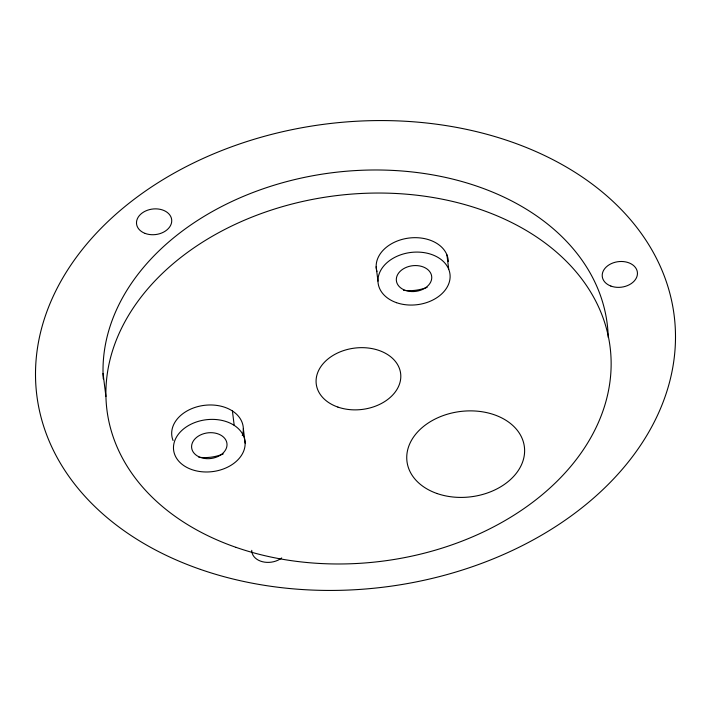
<?xml version="1.0" encoding="UTF-8"?>
<svg xmlns="http://www.w3.org/2000/svg" width="711" height="711" viewBox="0 0 711 711"><rect width="100%" height="100%" fill="white"/><g stroke="black" fill="none" stroke-linecap="round" stroke-linejoin="round"><path stroke-width="1.07" d="M446.926 254.858L448.721 269.265M376.163 266.732L377.959 281.138M243.349 428.733L245.135 443.131A35.968 26.129 -7.1 0 1 191.934 469.633A35.968 26.129 -7.1 0 1 190.85 424.28A35.968 26.129 -7.1 0 1 245.135 443.131M232.408 410.958L234.203 425.365M103.051 373.426L105.921 396.48M103.291 378.865A253.543 184.22 -7.1 0 1 347.492 171.138A253.543 184.22 -7.1 0 1 608.234 337.485M281.707 557.948A17.695 12.86 -7.1 0 1 262.448 561.717A17.695 12.86 -7.1 0 1 251.747 550.332M173.066 440.518A35.968 26.129 -7.1 0 1 206.883 405.092A35.968 26.129 -7.1 0 1 242.282 435.594M223.236 453.929A35.968 26.129 -7.1 0 1 198.849 457.235M427.115 287.36A36.217 26.316 -7.1 0 1 403.519 290.301M376.91 271.593A36.217 26.316 -7.1 0 1 408.238 238.149A36.217 26.316 -7.1 0 1 448.321 261.595M200.378 569.387A321.159 233.35 -7.1 0 0 675.45 332.739A321.159 233.35 -7.1 0 0 190.672 164.374A321.159 233.35 -7.1 0 0 200.378 569.387M610.847 286.053A17.695 12.86 -7.1 0 0 637.456 273.539A17.695 12.86 -7.1 0 0 611.184 263.683A17.695 12.86 -7.1 0 0 610.847 286.053M145.142 233.421A17.686 12.851 -7.1 0 0 171.742 220.908A17.686 12.851 -7.1 0 0 145.471 211.06A17.686 12.851 -7.1 0 0 145.142 233.421M236.052 547.363A253.543 184.22 -7.1 0 0 611.105 360.539A253.543 184.22 -7.1 0 0 228.391 227.627A253.543 184.22 -7.1 0 0 236.052 547.363M200.715 457.529A17.784 12.922 -7.1 0 0 227.022 444.419A17.784 12.922 -7.1 0 0 200.182 435.096A17.784 12.922 -7.1 0 0 200.715 457.529M396.542 302.69A36.217 26.316 -7.1 0 0 450.116 276.001A36.217 26.316 -7.1 0 0 395.449 257.018A36.217 26.316 -7.1 0 0 396.542 302.69M405.448 290.417A17.784 12.922 -7.1 0 0 431.755 277.308A17.784 12.922 -7.1 0 0 404.906 267.985A17.784 12.922 -7.1 0 0 405.448 290.417M337.894 407.083A42.527 30.902 -7.1 0 0 400.808 375.746A42.527 30.902 -7.1 0 0 336.614 353.456A42.527 30.902 -7.1 0 0 337.894 407.083M437.096 493.541A59.164 42.989 -7.1 0 0 524.611 449.947A59.164 42.989 -7.1 0 0 435.31 418.939A59.164 42.989 -7.1 0 0 437.096 493.541"/></g></svg>
